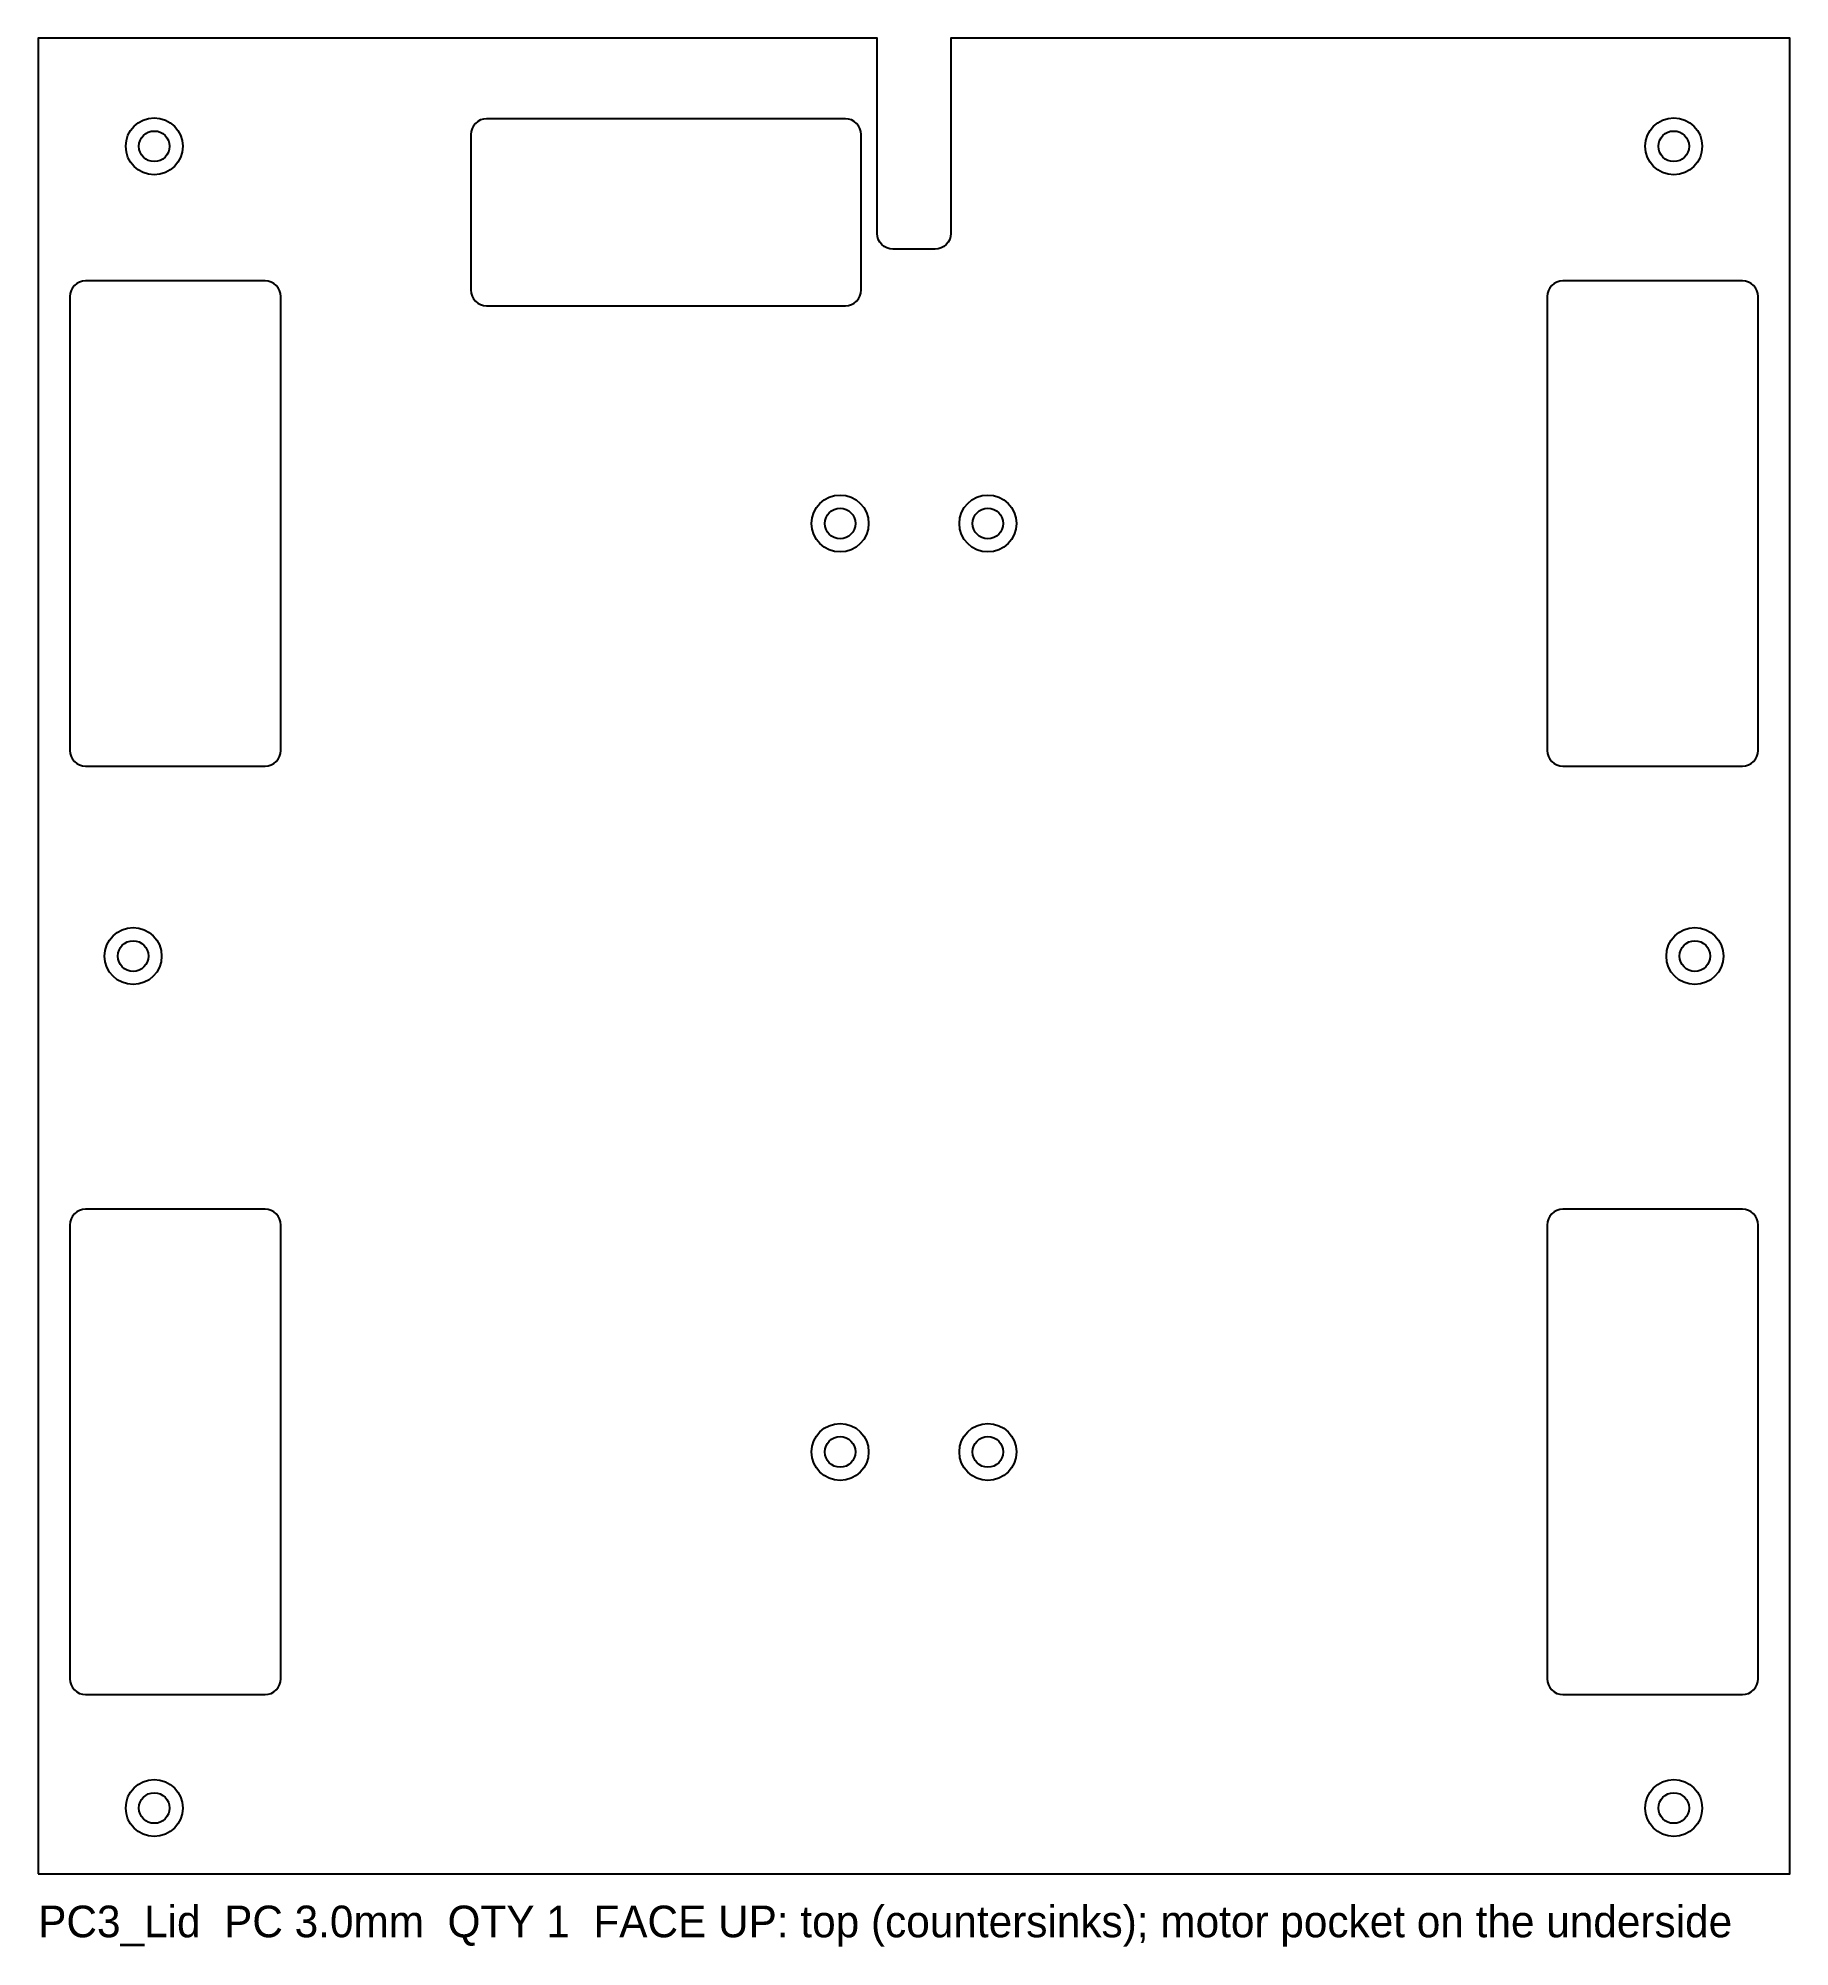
# Model space of a CAD drawing. Header units: millimetres. Extents: x 0 to 166, y -7 to 174.
import ezdxf

# ---------------------------------------------------------------- set-up
doc = ezdxf.new("R2010")
doc.units = ezdxf.units.MM
for name, color, linetype in [('CSK90_FACE_UP', 3, 'Continuous'), ('CUT_INNER', 1, 'Continuous'), ('CUT_OUTER', 7, 'Continuous'), ('NOTES', 5, 'Continuous'), ('POCKET_2.0mm_UNDERSIDE', 4, 'Continuous')]:
    doc.layers.add(name, color=color, linetype=linetype)

msp = doc.modelspace()

# ---------------------------------------------------------------- linework, layer by layer
at = {"layer": 'CSK90_FACE_UP'}
for centre in [(11, 163.75), (155, 163.75), (76, 128), (90, 128), (9, 87), (157, 87), (76, 40), (90, 40), (11, 6.25), (155, 6.25)]:
    msp.add_circle(centre, 2.7, dxfattribs=at)
at = {"layer": 'CUT_INNER'}
for points in [[(3, 106.5, 0.41421356), (4.5, 105), (21.5, 105, 0.41421356), (23, 106.5), (23, 149.5, 0.41421356), (21.5, 151), (4.5, 151, 0.41421356), (3, 149.5)], [(143, 106.5, 0.41421356), (144.5, 105), (161.5, 105, 0.41421356), (163, 106.5), (163, 149.5, 0.41421356), (161.5, 151), (144.5, 151, 0.41421356), (143, 149.5)], [(3, 18.5, 0.41421356), (4.5, 17), (21.5, 17, 0.41421356), (23, 18.5), (23, 61.5, 0.41421356), (21.5, 63), (4.5, 63, 0.41421356), (3, 61.5)], [(143, 18.5, 0.41421356), (144.5, 17), (161.5, 17, 0.41421356), (163, 18.5), (163, 61.5, 0.41421356), (161.5, 63), (144.5, 63, 0.41421356), (143, 61.5)]]:
    msp.add_lwpolyline(points, format="xyb", close=True, dxfattribs=at)
for centre in [(11, 163.75), (155, 163.75), (76, 128), (90, 128), (9, 87), (157, 87), (76, 40), (90, 40), (11, 6.25), (155, 6.25)]:
    msp.add_circle(centre, 1.45, dxfattribs=at)
at = {"layer": 'CUT_OUTER'}
msp.add_lwpolyline([(0, 0), (166, 0), (166, 174), (86.5, 174), (86.5, 155.5, -0.41421356), (85, 154), (81, 154, -0.41421356), (79.5, 155.5), (79.5, 174), (0, 174)], format="xyb", close=True, dxfattribs=at)
at = {"layer": 'POCKET_2.0mm_UNDERSIDE'}
msp.add_lwpolyline([(41, 150.1334, 0.41421356), (42.5, 148.6334), (76.5, 148.6334, 0.41421356), (78, 150.1334), (78, 164.8666, 0.41421356), (76.5, 166.3666), (42.5, 166.3666, 0.41421356), (41, 164.8666)], format="xyb", close=True, dxfattribs=at)

# ---------------------------------------------------------------- texts
at = {"layer": 'NOTES'}
msp.add_text('PC3_Lid  PC 3.0mm  QTY 1  FACE UP: top (countersinks); motor pocket on the underside', height=3, dxfattribs=at).set_placement((0, -6))

doc.saveas('drawing.dxf')
